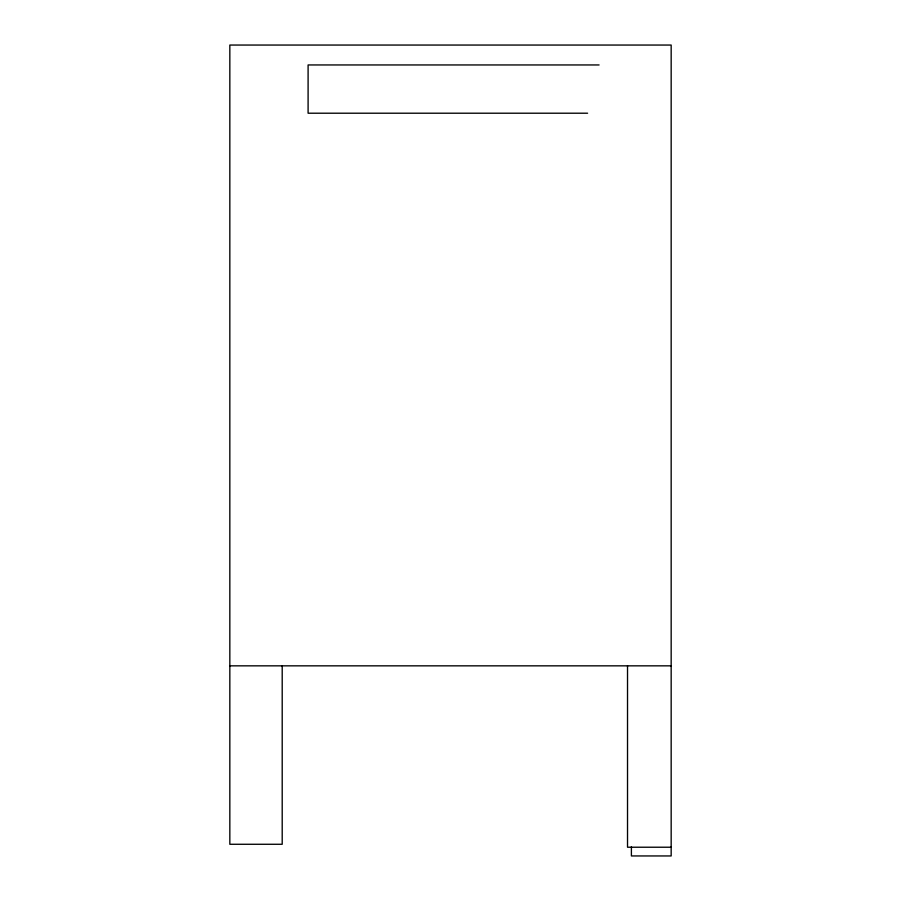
<?xml version="1.0" encoding="UTF-8"?>
<svg xmlns="http://www.w3.org/2000/svg" width="901" height="901" viewBox="0 0 901 901"><rect width="100%" height="100%" fill="white"/><g stroke="black" fill="none" stroke-linecap="round" stroke-linejoin="round"><path stroke-width="1.35" d="M599.086 64.951L308.097 64.951L308.097 113.211L587.598 113.211M229.834 665.839L671.166 665.839M671.166 847.222L627.524 847.222L627.524 665.839M631.398 846.76L631.398 855.95L671.166 855.95L671.166 45.05L229.834 45.05L229.834 844.271L282.204 844.271L282.204 665.839"/></g></svg>
